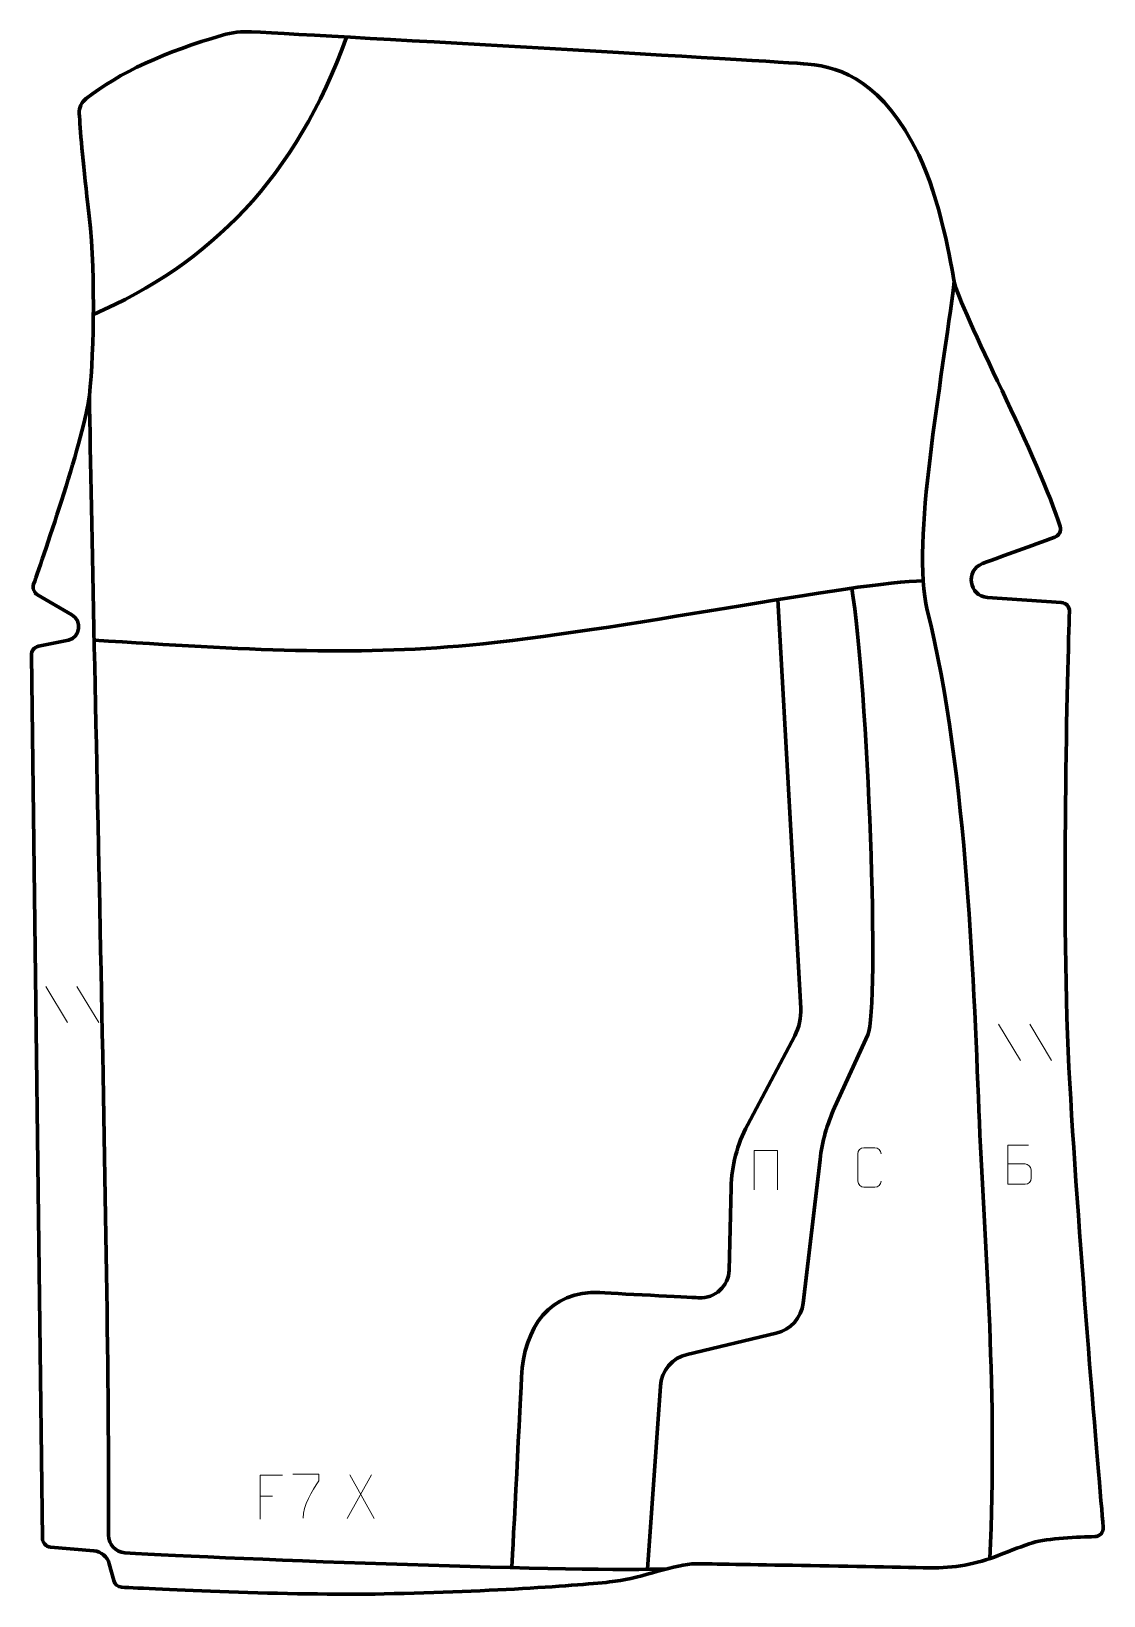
# Model space of a CAD drawing. Header units: millimetres. Extents: x -305 to 305, y -445 to 445.
import ezdxf

# ---------------------------------------------------------------- set-up
doc = ezdxf.new("R2010")
doc.units = ezdxf.units.MM
doc.header["$MEASUREMENT"] = 0
for name, color, linetype in [('layer 1', 7, 'Continuous'), ('layer 2', 7, 'Continuous'), ('layer 3', 7, 'Continuous')]:
    doc.layers.add(name, color=color, linetype=linetype)

msp = doc.modelspace()

# ---------------------------------------------------------------- linework, layer by layer
at = {"layer": 'layer 1', "color": 250, "lineweight": 9}
for points in [[(-296.712, -98.7841), (-296.712, -98.7841), (-284.3477, -119.3284), (-284.3477, -119.3284)], [(-278.9821, -98.7841), (-278.9821, -98.7841), (-266.6178, -119.3284), (-266.6178, -119.3284)], [(245.4137, -120.2619), (245.4137, -120.2619), (257.778, -140.8062), (257.778, -140.8062)], [(263.1436, -120.2619), (263.1436, -120.2619), (275.5079, -140.8062), (275.5079, -140.8062)], [(-111.4348, -376.5076), (-111.4348, -376.5076), (-125.1754, -401.4034), (-125.1754, -401.4034)], [(-123.7208, -376.5076), (-123.7208, -376.5076), (-109.9802, -401.4611), (-109.9802, -401.4611)], [(-174.8328, -388.6978), (-174.8328, -388.6978), (-167.6647, -388.6978), (-167.6647, -388.6978)]]:
    msp.add_open_spline(points, degree=3, dxfattribs=at)
for points, knots in [([(106.3958, -214.3816), (106.3958, -214.3816), (106.3958, -192.0313), (106.3958, -192.0313), (106.3958, -192.0313), (106.3958, -192.0313), (119.5141, -192.0313), (119.5141, -192.0313), (119.5141, -192.0313), (119.5141, -192.0313), (119.5141, -214.3816), (119.5141, -214.3816)], [0, 0, 0, 0, 0.25, 0.25, 0.25, 0.25, 0.5, 0.5, 0.5, 0.5, 1, 1, 1, 1]), ([(178.5723, -209.477), (178.4471, -211.558), (176.9449, -212.8832), (175.0212, -212.8929), (175.0212, -212.8929), (172.9326, -212.8926), (170.844, -212.8926), (168.7557, -212.8929), (168.7557, -212.8929), (167.0315, -212.9873), (165.2651, -211.2994), (165.2751, -209.4926), (165.2751, -209.4926), (165.2755, -204.3244), (165.2755, -199.1567), (165.2751, -193.9893), (165.2751, -193.9893), (165.2789, -192.0742), (166.8434, -190.5343), (168.7713, -190.5464), (168.7713, -190.5464), (170.8543, -190.5464), (172.9378, -190.5464), (175.0212, -190.5464), (175.0212, -190.5464), (176.7647, -190.5146), (178.5484, -191.8505), (178.5723, -194.0339)], [0, 0, 0, 0, 0.125, 0.125, 0.125, 0.125, 0.25, 0.25, 0.25, 0.25, 0.375, 0.375, 0.375, 0.375, 0.5, 0.5, 0.5, 0.5, 0.625, 0.625, 0.625, 0.625, 0.75, 0.75, 0.75, 0.75, 1, 1, 1, 1]), ([(250.6388, -199.6783), (253.8978, -199.6779), (257.1571, -199.6779), (260.4168, -199.6783), (260.4168, -199.6783), (262.1862, -199.6938), (263.9091, -201.2488), (263.9091, -203.0846), (263.9091, -203.0846), (263.9087, -204.0954), (263.9087, -206.8267), (263.9091, -207.8378), (263.9091, -207.8378), (263.9249, -209.5019), (262.5436, -211.3057), (260.4643, -211.2905), (260.4643, -211.2905), (257.2043, -211.2902), (253.9446, -211.2902), (250.6852, -211.2905), (250.6852, -211.2905), (250.6852, -203.8401), (250.6852, -196.39), (250.6852, -188.9402), (250.6852, -188.9402), (252.8113, -188.9402), (260.283, -188.9402), (262.4094, -188.9402)], [0, 0, 0, 0, 0.125, 0.125, 0.125, 0.125, 0.25, 0.25, 0.25, 0.25, 0.375, 0.375, 0.375, 0.375, 0.5, 0.5, 0.5, 0.5, 0.625, 0.625, 0.625, 0.625, 0.75, 0.75, 0.75, 0.75, 1, 1, 1, 1]), ([(-161.9588, -376.8181), (-161.9588, -376.8181), (-174.8328, -376.8181), (-174.8328, -376.8181), (-174.8328, -376.8181), (-174.8328, -376.8181), (-174.8328, -401.7717), (-174.8328, -401.7717)], [0, 0, 0, 0, 0.33333333, 0.33333333, 0.33333333, 0.33333333, 1, 1, 1, 1]), ([(-156.2137, -376.288), (-156.2137, -376.288), (-141.3976, -376.288), (-141.3976, -376.288), (-141.3976, -376.288), (-141.3979, -377.5376), (-141.3979, -378.7872), (-141.3976, -380.037), (-141.3976, -380.037), (-145.392, -386.0341), (-150.3072, -393.8677), (-150.3072, -401.2465)], [0, 0, 0, 0, 0.25, 0.25, 0.25, 0.25, 0.5, 0.5, 0.5, 0.5, 1, 1, 1, 1])]:
    msp.add_open_spline(points, degree=3, knots=knots, dxfattribs=at)
at = {"layer": 'layer 2', "color": 12, "lineweight": 200}
msp.add_open_spline([(-269.3929, -419.8341), (-269.3929, -419.8341), (-294.1173, -417.6638), (-294.1173, -417.6638), (-294.1173, -417.6638), (-296.6753, -417.4391), (-298.647, -415.316), (-298.6791, -412.7524), (-298.6791, -412.7524), (-298.6791, -412.7524), (-304.9462, 89.8338), (-304.9462, 89.8338), (-304.9462, 89.8338), (-304.9762, 92.2302), (-303.2963, 94.3098), (-300.9443, 94.7882), (-300.9443, 94.7882), (-300.9443, 94.7882), (-283.7848, 98.2782), (-283.7848, 98.2782), (-283.7848, 98.2782), (-277.1357, 100.2178), (-275.9299, 109.105), (-281.8223, 112.7414), (-281.8223, 112.7414), (-281.8223, 112.7414), (-301.4257, 124.1167), (-301.4257, 124.1167), (-301.4257, 124.1167), (-303.4959, 125.3179), (-304.4237, 127.8138), (-303.6363, 130.0719), (-303.6363, 130.0719), (-297.7118, 147.0631), (-274.3607, 215.0286), (-271.928, 237.5863), (-271.928, 237.5863), (-269.1389, 263.4459), (-268.3419, 311.5853), (-272.7249, 346.1981), (-272.7249, 346.1981), (-275.8717, 371.0499), (-277.1698, 389.5435), (-277.6517, 397.9978), (-277.6517, 397.9978), (-277.8381, 401.2656), (-276.4053, 404.4092), (-273.8265, 406.4299), (-273.8265, 406.4299), (-254.8729, 421.2801), (-228.5374, 433.1091), (-196.2638, 442.5068), (-196.2638, 442.5068), (-190.8688, 444.078), (-185.2452, 444.7261), (-179.6332, 444.4298), (-179.6332, 444.4298), (-130.9802, 441.8587), (118.6097, 427.6919), (136.757, 426.0444), (136.757, 426.0444), (156.8801, 424.2181), (179.3969, 415.665), (199.9049, 374.4298), (199.9049, 374.4298), (212.165, 349.7788), (218.7182, 310.5139), (220.1339, 302.4349), (220.1339, 302.4349), (222.8023, 287.2094), (269.9655, 198.4198), (280.3213, 162.894), (280.3213, 162.894), (281.0522, 160.3851), (279.735, 157.7364), (277.2853, 156.8174), (277.2853, 156.8174), (264.0342, 151.8479), (248.6796, 146.6091), (236.2537, 141.8805), (236.2537, 141.8805), (226.2461, 138.0719), (228.4287, 123.3455), (239.1112, 122.5902), (239.1112, 122.5902), (239.1112, 122.5902), (281.0544, 119.7521), (281.0544, 119.7521), (281.0544, 119.7521), (283.7408, 119.5705), (285.8006, 117.2989), (285.7135, 114.6115), (285.7135, 114.6115), (284.7995, 86.4097), (280.4959, -59.363), (285.8751, -153.8941), (285.8751, -153.8941), (291.189, -247.2873), (302.4891, -378.4282), (304.9279, -406.3439), (304.9279, -406.3439), (305.1791, -409.2183), (302.9453, -411.7061), (300.056, -411.7671), (300.056, -411.7671), (291.1226, -411.9548), (273.2929, -412.6565), (264.7578, -415.279), (264.7578, -415.279), (259.8048, -416.8005), (252.2613, -419.6697), (245.2234, -422.4661), (245.2234, -422.4661), (232.8674, -427.3758), (219.6523, -429.7591), (206.3561, -429.5115), (206.3561, -429.5115), (166.3938, -428.7675), (81.9004, -427.2142), (73.1127, -427.2142), (73.1127, -427.2142), (61.5581, -427.2142), (42.4337, -435.1714), (27.2932, -437.1604), (27.2932, -437.1604), (12.153, -439.1497), (-42.8302, -443.128), (-104.1888, -444.3214), (-104.1888, -444.3214), (-158.2799, -445.3738), (-235.9041, -441.4788), (-253.5324, -440.5414), (-253.5324, -440.5414), (-255.7076, -440.4261), (-257.5572, -438.9176), (-258.1054, -436.8122), (-258.1054, -436.8122), (-258.1054, -436.8122), (-260.5904, -427.2682), (-260.5904, -427.2682), (-260.5904, -427.2682), (-261.6547, -423.1805), (-265.1797, -420.2038), (-269.3929, -419.8341)], degree=3, knots=[0, 0, 0, 0, 0.02702703, 0.02702703, 0.02702703, 0.02702703, 0.05405405, 0.05405405, 0.05405405, 0.05405405, 0.08108108, 0.08108108, 0.08108108, 0.08108108, 0.10810811, 0.10810811, 0.10810811, 0.10810811, 0.13513514, 0.13513514, 0.13513514, 0.13513514, 0.16216216, 0.16216216, 0.16216216, 0.16216216, 0.18918919, 0.18918919, 0.18918919, 0.18918919, 0.21621622, 0.21621622, 0.21621622, 0.21621622, 0.24324324, 0.24324324, 0.24324324, 0.24324324, 0.27027027, 0.27027027, 0.27027027, 0.27027027, 0.2972973, 0.2972973, 0.2972973, 0.2972973, 0.32432432, 0.32432432, 0.32432432, 0.32432432, 0.35135135, 0.35135135, 0.35135135, 0.35135135, 0.37837838, 0.37837838, 0.37837838, 0.37837838, 0.40540541, 0.40540541, 0.40540541, 0.40540541, 0.43243243, 0.43243243, 0.43243243, 0.43243243, 0.45945946, 0.45945946, 0.45945946, 0.45945946, 0.48648649, 0.48648649, 0.48648649, 0.48648649, 0.51351351, 0.51351351, 0.51351351, 0.51351351, 0.54054054, 0.54054054, 0.54054054, 0.54054054, 0.56756757, 0.56756757, 0.56756757, 0.56756757, 0.59459459, 0.59459459, 0.59459459, 0.59459459, 0.62162162, 0.62162162, 0.62162162, 0.62162162, 0.64864865, 0.64864865, 0.64864865, 0.64864865, 0.67567568, 0.67567568, 0.67567568, 0.67567568, 0.7027027, 0.7027027, 0.7027027, 0.7027027, 0.72972973, 0.72972973, 0.72972973, 0.72972973, 0.75675676, 0.75675676, 0.75675676, 0.75675676, 0.78378378, 0.78378378, 0.78378378, 0.78378378, 0.81081081, 0.81081081, 0.81081081, 0.81081081, 0.83783784, 0.83783784, 0.83783784, 0.83783784, 0.86486486, 0.86486486, 0.86486486, 0.86486486, 0.89189189, 0.89189189, 0.89189189, 0.89189189, 0.91891892, 0.91891892, 0.91891892, 0.91891892, 0.94594595, 0.94594595, 0.94594595, 0.94594595, 1, 1, 1, 1], dxfattribs=at)
at = {"layer": 'layer 3', "color": 142, "lineweight": 200}
msp.add_open_spline([(-125.6494, 441.457), (-153.8321, 362.0584), (-203.7251, 311.9495), (-269.6561, 283.6514)], degree=3, dxfattribs=at)
for points, knots in [([(220.1339, 302.4349), (213.3606, 245.9407), (195.2786, 153.7295), (204.798, 115.3967), (204.798, 115.3967), (228.1025, 21.5557), (231.2898, -102.9699), (234.4772, -176.1738), (234.4772, -176.1738), (237.6645, -249.3768), (244.8365, -329.7421), (240.3919, -424.2417)], [0, 0, 0, 0, 0.25, 0.25, 0.25, 0.25, 0.5, 0.5, 0.5, 0.5, 1, 1, 1, 1]), ([(-271.928, 237.5862), (-269.6716, 93.0736), (-260.0443, -275.0933), (-261.0769, -410.8666), (-261.0769, -410.8666), (-261.1171, -416.1716), (-256.9946, -420.5789), (-251.6916, -420.9052), (-251.6916, -420.9052), (-191.3236, -424.6196), (13.7225, -432.2728), (56.7998, -430.0266)], [0, 0, 0, 0, 0.25, 0.25, 0.25, 0.25, 0.5, 0.5, 0.5, 0.5, 1, 1, 1, 1]), ([(-269.2184, 98.3216), (-181.684, 92.6991), (-122.5581, 89.3357), (-55.6097, 95.4666), (-55.6097, 95.4666), (26.0615, 102.9458), (165.9929, 132.0373), (202.4564, 131.9682)], [0, 0, 0, 0, 0.33333333, 0.33333333, 0.33333333, 0.33333333, 1, 1, 1, 1]), ([(45.5879, -430.3561), (45.5879, -430.3561), (52.9556, -326.0619), (52.9556, -326.0619), (52.9556, -326.0619), (53.5702, -317.3607), (59.7692, -310.0649), (68.2669, -308.0413), (68.2669, -308.0413), (68.2669, -308.0413), (118.9032, -295.9845), (118.9032, -295.9845), (118.9032, -295.9845), (127.063, -294.0417), (133.1417, -287.2211), (134.1263, -278.903), (134.1263, -278.903), (134.1263, -278.903), (143.7963, -197.2117), (143.7963, -197.2117), (143.7963, -197.2117), (145.0095, -186.9618), (147.8073, -176.9612), (152.0893, -167.5671), (152.0893, -167.5671), (152.0893, -167.5671), (170.9238, -126.2476), (170.9238, -126.2476), (170.9238, -126.2476), (177.9557, -111.1346), (170.9619, 73.4472), (161.8373, 127.8631)], [0, 0, 0, 0, 0.11111111, 0.11111111, 0.11111111, 0.11111111, 0.22222222, 0.22222222, 0.22222222, 0.22222222, 0.33333333, 0.33333333, 0.33333333, 0.33333333, 0.44444444, 0.44444444, 0.44444444, 0.44444444, 0.55555556, 0.55555556, 0.55555556, 0.55555556, 0.66666667, 0.66666667, 0.66666667, 0.66666667, 0.77777778, 0.77777778, 0.77777778, 0.77777778, 1, 1, 1, 1]), ([(-31.5655, -429.4207), (-31.5655, -429.4207), (-27.2802, -346.7984), (-26.0812, -320.9839), (-26.0812, -320.9839), (-24.7749, -292.8601), (-9.6838, -271.3777), (18.4676, -272.9476), (18.4676, -272.9476), (32.5752, -273.7346), (74.9124, -275.8227), (74.9124, -275.8227), (74.9124, -275.8227), (84.0487, -276.3766), (91.82, -269.2483), (92.0412, -260.1114), (92.0412, -260.1114), (92.0412, -260.1114), (93.1803, -213.1021), (93.1803, -213.1021), (93.1803, -213.1021), (93.4802, -200.7383), (96.6506, -188.613), (102.4422, -177.6807), (102.4422, -177.6807), (102.4422, -177.6807), (129.3732, -126.8462), (129.3732, -126.8462), (129.3732, -126.8462), (131.9266, -122.0265), (133.1144, -116.6029), (132.8079, -111.1592), (132.8079, -111.1592), (132.8079, -111.1592), (119.7879, 121.3686), (119.7879, 121.3686)], [0, 0, 0, 0, 0.1, 0.1, 0.1, 0.1, 0.2, 0.2, 0.2, 0.2, 0.3, 0.3, 0.3, 0.3, 0.4, 0.4, 0.4, 0.4, 0.5, 0.5, 0.5, 0.5, 0.6, 0.6, 0.6, 0.6, 0.7, 0.7, 0.7, 0.7, 0.8, 0.8, 0.8, 0.8, 1, 1, 1, 1])]:
    msp.add_open_spline(points, degree=3, knots=knots, dxfattribs=at)

doc.saveas('drawing.dxf')
